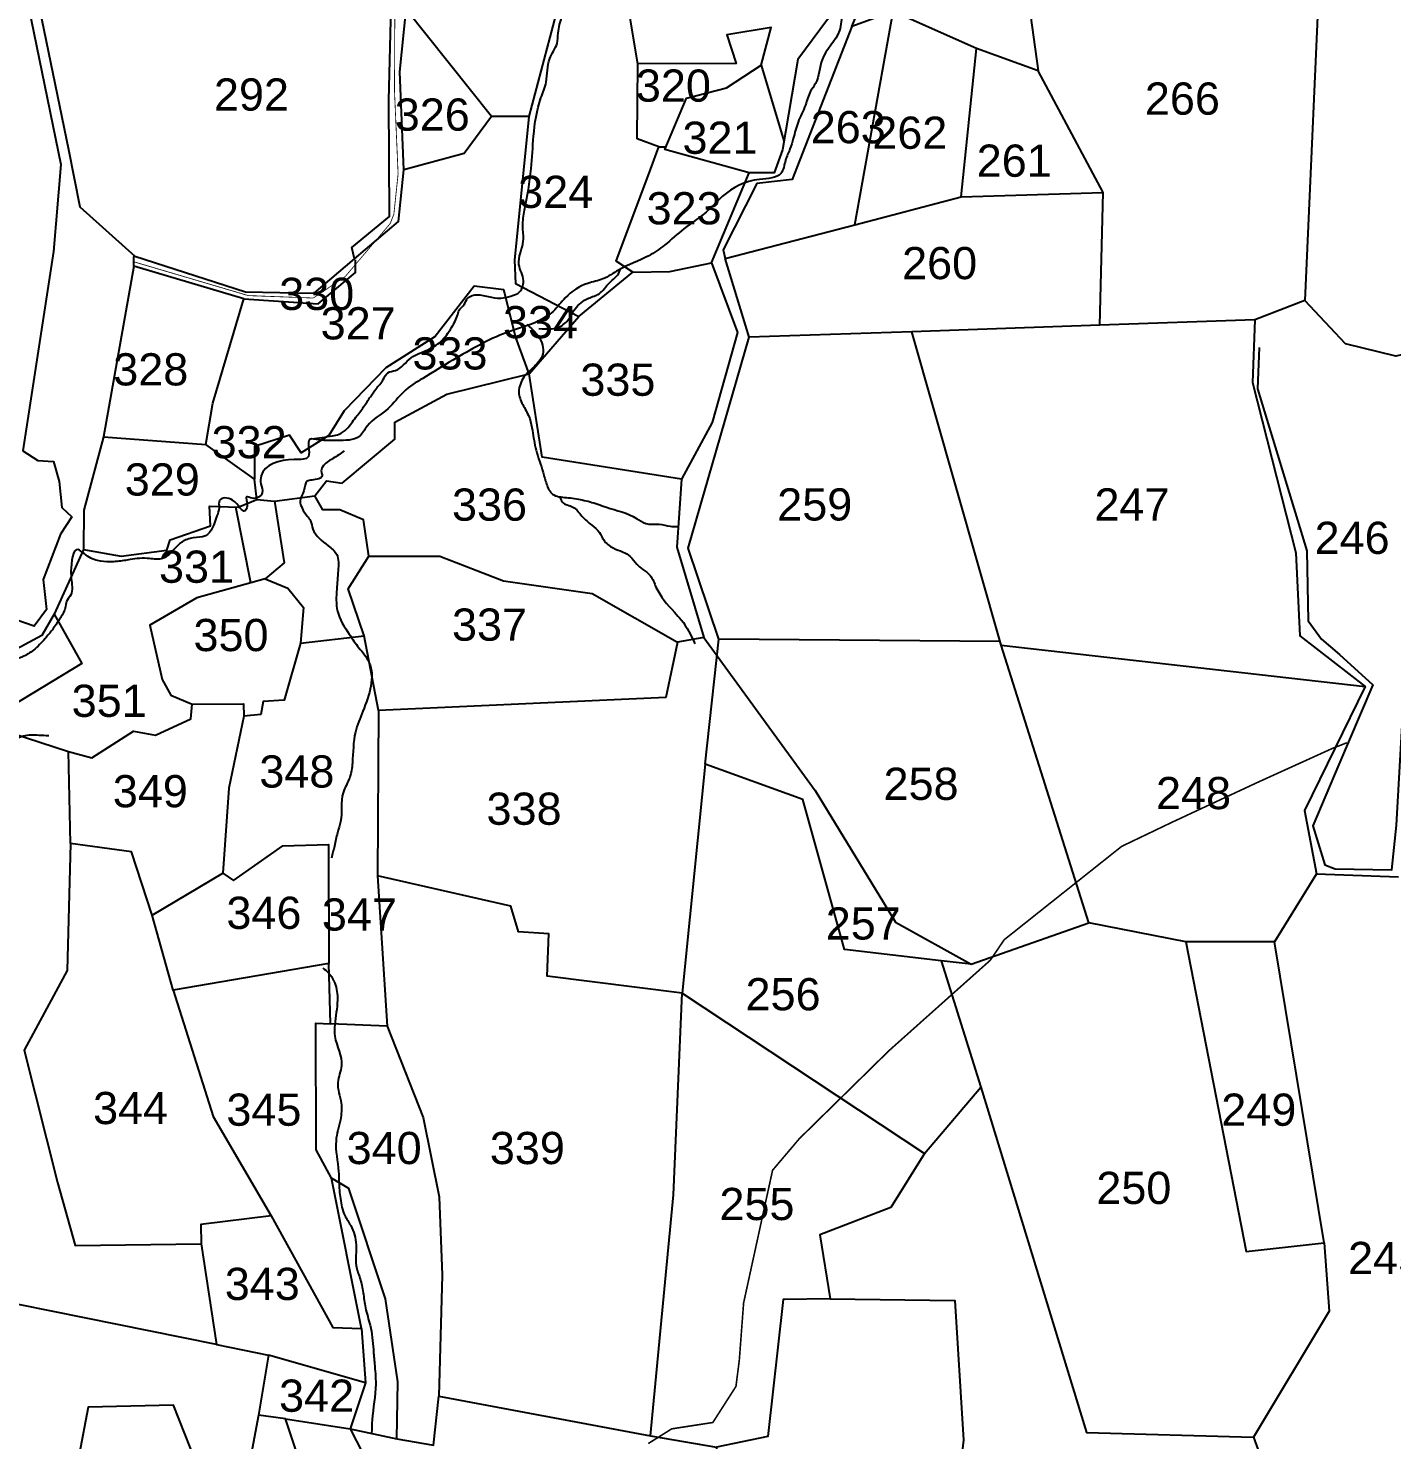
# Model space of a CAD drawing. Header units: feet. Extents: x 182083 to 187049, y 1571345 to 1577743.
# Drawn here: x 183024 to 183871, y 1573780 to 1574657 of the extents above; entities that cross this region are included whole.
import ezdxf
from ezdxf.enums import TextEntityAlignment as Align

# ---------------------------------------------------------------- set-up
doc = ezdxf.new("R2010")
doc.units = ezdxf.units.FT
doc.header["$LTSCALE"] = 15
doc.header["$MEASUREMENT"] = 0
doc.linetypes.add('ACAD_ISO02W100', pattern=[15, 12, -3])
for name, color, linetype in [('HILL', 223, 'Continuous'), ('PLOT', 7, 'Continuous'), ('PLOT NO', 7, 'Continuous'), ('ROADS', 6, 'ACAD_ISO02W100'), ('TANKS-STREAM', 4, 'Continuous')]:
    doc.layers.add(name, color=color, linetype=linetype)
doc.styles.get("Standard").update_dxf_attribs({"font": 'arial.ttf'})
doc.linetypes.add('DOTS', pattern='A,1e-06,-3,["●",Standard,S=3,R=0,X=-1.25,Y=-1.25],-3', length=6.000001)

msp = doc.modelspace()

# ---------------------------------------------------------------- linework, layer by layer
at = {"layer": 'HILL', "lineweight": -3}
for points in [[(183018.67, 1574695.42), (183043.9, 1574572.04), (183039.29, 1574517.9), (183020.3, 1574394.19), (183029.63, 1574388.12), (183039.44, 1574387.48), (183042.93, 1574375.13), (183044.43, 1574358.96), (183050.83, 1574353.14), (183043.68, 1574342.23), (183032.92, 1574314.16), (183035.08, 1574295.57), (183027.44, 1574285.12), (183016.64, 1574288.93)], [(183788.23, 1574458.37), (183787.23, 1574432.65), (183818.02, 1574331.98), (183818.81, 1574288.55), (183827.06, 1574277.08), (183838.16, 1574267.51), (183858.98, 1574248.75), (183843.85, 1574213.27), (183837.89, 1574199.28), (183821.65, 1574161.18), (183829.15, 1574136.86), (183835.46, 1574134.31), (183870.75, 1574133.71), (183873.6, 1574161.45), (183879.88, 1574271.06), (183883.56, 1574328.44), (183878.29, 1574412.9)]]:
    msp.add_lwpolyline(points, dxfattribs=at)
at = {"layer": 'PLOT'}
for points in [[(183578.47, 1574948.92), (183576.59, 1574871.38), (183603.33, 1574867.06), (183643.49, 1574833.48), (183633.94, 1574754.51), (183650.98, 1574630.24), (183612.74, 1574644.18), (183560.85, 1574667), (183535.31, 1574657.86), (183563.15, 1574723.95), (183576.59, 1574871.38)], [(183529.49, 1574905.35), (183551.46, 1574905.91), (183551.64, 1574752.31), (183549.38, 1574732.31), (183520.13, 1574662.21), (183501.67, 1574637.28), (183492.16, 1574581.12), (183487.08, 1574566.89), (183471.56, 1574566.87), (183419.05, 1574581.24), (183432.62, 1574613.32), (183457.47, 1574619.72), (183478.92, 1574633.76), (183493.12, 1574586.79)], [(183226.34, 1574513.41), (183253.7, 1574536.69), (183257.06, 1574568.67), (183254.5, 1574629.51), (183258.42, 1574668.33), (183256.77, 1574698.44), (183254.53, 1574722.55), (183235.53, 1574733.26), (183241.79, 1574846.2), (183263.3, 1574890.72)], [(183478.92, 1574633.76), (183485.07, 1574657.22), (183457.66, 1574652.52), (183463.42, 1574634.69), (183402.43, 1574634.62), (183396.86, 1574666.67), (183408.52, 1574693.02), (183418.23, 1574721.22), (183422.82, 1574767.19)], [(183826.81, 1574715.12), (183816.63, 1574487.44), (183785.59, 1574475.45), (183689.34, 1574472.14), (183691.34, 1574554.59)], [(183023.7, 1574703.07), (183048.68, 1574581.31), (183055.63, 1574545.66), (183089.94, 1574515.1), (183158.65, 1574492.96), (183201.23, 1574492.05), (183226.34, 1574513.41), (183224.72, 1574520.43), (183247.98, 1574539.7), (183247.56, 1574612), (183249.22, 1574678.29)], [(183353.17, 1574672.19), (183334.61, 1574601.81), (183311.53, 1574601.78), (183258.42, 1574668.33)], [(183535.31, 1574657.86), (183498.23, 1574562.7), (183476.22, 1574560.14), (183455.33, 1574519.02), (183456.59, 1574513.59), (183537.04, 1574534.51), (183560.85, 1574667)], [(183537.04, 1574534.51), (183603.14, 1574551.99), (183612.74, 1574644.18)], [(183415.4, 1574583.02), (183401.89, 1574588.06), (183402.43, 1574634.62)], [(183603.14, 1574551.99), (183691.34, 1574554.59), (183650.98, 1574630.24)], [(183311.53, 1574601.78), (183294.38, 1574578.88), (183257.06, 1574568.67)], [(183334.61, 1574601.81), (183325.63, 1574512.61), (183326.31, 1574498.07), (183365.65, 1574477.61), (183399.28, 1574505.1), (183388.92, 1574511.98), (183410.12, 1574568.84), (183415.4, 1574583.02), (183419.83, 1574583.08)], [(183399.28, 1574505.1), (183422.27, 1574505.63), (183448.15, 1574510.99), (183471.56, 1574566.87)], [(183089.25, 1574508.81), (183070.32, 1574402.84), (183134.03, 1574398.02)], [(183089.25, 1574514.32), (183089.55, 1574515.44)], [(183235.18, 1574328.6), (183231.87, 1574351.13), (183217.32, 1574357.54), (183206.56, 1574357.52), (183201.78, 1574366.23), (183208.9, 1574375.45), (183218.69, 1574374.07), (183251.4, 1574401.45), (183251.39, 1574411.94), (183283.78, 1574429.4), (183334.93, 1574441.96), (183326.5, 1574464.6), (183319.08, 1574494.16), (183300.6, 1574496.5), (183276.35, 1574465.14), (183245.78, 1574445.73), (183219.85, 1574418.93), (183210.37, 1574403.68), (183193.21, 1574392.94), (183186.02, 1574403.76), (183164.25, 1574396.8), (183164.28, 1574376.5), (183134.03, 1574398.02), (183138.38, 1574423.67), (183157.6, 1574488.56), (183089.25, 1574508.81), (183089.25, 1574514.32)], [(183157.6, 1574488.56), (183203.8, 1574485.53), (183226.96, 1574504.83), (183226.95, 1574512.68)], [(183448.15, 1574510.99), (183464.27, 1574467.73), (183448.55, 1574411.76), (183429.42, 1574376.44), (183342.88, 1574390.15), (183334.93, 1574441.96), (183365.65, 1574477.61)], [(183689.34, 1574472.14), (183572.64, 1574468.13), (183471.43, 1574464.65), (183456.59, 1574513.59)], [(184229.35, 1574245.14), (184096.95, 1574254.93), (184057.51, 1574257.85), (184057.48, 1574283.48), (184063.58, 1574438.75), (184065.84, 1574488.89), (183905.07, 1574460.29), (183873.25, 1574452.83), (183842.01, 1574460.49), (183816.63, 1574487.44)], [(183785.59, 1574475.45), (183784.15, 1574436.6), (183811.08, 1574330.67), (183813.55, 1574279.19), (183854.11, 1574247.62), (183816.44, 1574170.72), (183823.93, 1574131.22), (183874.84, 1574129.31)], [(183627.41, 1574275.59), (183452.72, 1574276.99), (183433.58, 1574333.67), (183471.43, 1574464.65)], [(183628.08, 1574273.26), (183572.64, 1574468.13)], [(183429.42, 1574376.44), (183426.48, 1574334.3), (183443.34, 1574278.04), (183512.51, 1574183), (183562.34, 1574101.25), (183609.49, 1574075.19), (183682.41, 1574100.78)], [(183443.34, 1574278.04), (183427.06, 1574275.26), (183419.71, 1574240.87), (183241.28, 1574232.76), (183232.41, 1574279.07), (183222.41, 1574308.41), (183235.18, 1574328.6), (183279.26, 1574328.65), (183318.81, 1574313.35), (183373.99, 1574305.46), (183427.06, 1574275.26)], [(183609.49, 1574075.19), (183590.87, 1574077.32), (183530.79, 1574084.21), (183504.94, 1574177.53), (183444.21, 1574199.42), (183452.72, 1574276.99)], [(183823.93, 1574131.22), (183797.79, 1574089.12), (183742.85, 1574089.06), (183682.41, 1574100.78), (183628.08, 1574273.26), (183854.11, 1574247.62)]]:
    msp.add_lwpolyline(points, dxfattribs=at)
at = {"layer": 'PLOT', "lineweight": -3}
for points in [[(183070.32, 1574402.84), (183058.2, 1574357.25), (183058.07, 1574332.86), (183039.71, 1574292.64), (183032.1, 1574279.29), (183010.88, 1574267.93), (182997.83, 1574275.44)], [(183058.07, 1574332.86), (183081.4, 1574328.74), (183109.65, 1574332.33), (183111.85, 1574338.76), (183136.83, 1574347.4), (183136.24, 1574359.75), (183154.09, 1574359.07), (183165.6, 1574363.81), (183164.28, 1574376.5)], [(183176.54, 1574362.73), (183182.6, 1574324.5), (183170.85, 1574314.5), (183161.9, 1574312.09), (183152.68, 1574359.12)], [(183165.6, 1574363.81), (183176.54, 1574362.73), (183201.78, 1574366.23)], [(183161.9, 1574312.09), (183128.49, 1574302.71), (183099.26, 1574285.8), (183106.9, 1574252.01), (183112.32, 1574242.25), (183125.4, 1574236.8)], [(183170.85, 1574314.5), (183185.01, 1574308.77), (183194.57, 1574296.71), (183192.72, 1574274.59), (183232.41, 1574279.07)], [(183039.71, 1574292.64), (183057.05, 1574261.92), (183014.22, 1574236.12), (183013.75, 1574218.71), (183048.64, 1574207.26)], [(183192.72, 1574274.59), (183182.7, 1574239.28), (183169.5, 1574238.26), (183168.12, 1574230.33), (183157.68, 1574229.31), (183148.23, 1574184.43), (183144.51, 1574131.75), (183151.12, 1574127.23), (183181.74, 1574148.66), (183210.15, 1574149.47), (183210.45, 1574075.65), (183113.59, 1574059.06), (183100.62, 1574105.57), (183144.51, 1574131.75)], [(183100.62, 1574105.57), (183087.84, 1574144.9), (183049.9, 1574150.13), (183048.64, 1574207.26), (183063.15, 1574203.29), (183089.09, 1574219.87), (183102.81, 1574217.39), (183124.7, 1574227.67), (183125.4, 1574236.8), (183157.3, 1574236.9), (183157.68, 1574229.31)], [(183241.28, 1574232.76), (183240.62, 1574130.01), (183246.66, 1574036.62), (183211.39, 1574038.02)], [(183444.21, 1574199.42), (183429.93, 1574057.07)], [(183049.9, 1574150.13), (183047.76, 1574071.26), (183021.21, 1574021.71), (183041.73, 1573939.46), (183052.73, 1573900.37), (183131.08, 1573901.28), (183140.6, 1573838.84), (182914.95, 1573884.3)], [(183410.14, 1573782.06), (183424.45, 1573931.87), (183429.93, 1574057.07), (183346.11, 1574067.75), (183346.96, 1574093.94), (183328.24, 1574095.33), (183323.51, 1574111.16), (183240.62, 1574130.01)], [(183742.85, 1574089.06), (183780.32, 1573896.61), (183828.71, 1573902.02), (183797.79, 1574089.12)], [(183174.49, 1573918.69), (183212.81, 1573849.31), (183230.58, 1573848.79), (183212.12, 1573942.1), (183202.6, 1573959.75), (183202.3, 1574038.39), (183211.39, 1574038.02), (183210.45, 1574075.65)], [(183590.87, 1574077.32), (183615.44, 1573998.78), (183680.97, 1573784.12), (183784.78, 1573781.35), (183806.59, 1573720.79), (183819.86, 1573681.09), (183820.8, 1573580.44), (183856.23, 1573572.26), (184024.18, 1573535.66)], [(183113.59, 1574059.06), (183138.54, 1573980.41), (183174.49, 1573918.69), (183130.92, 1573913.36), (183131.06, 1573901.28)], [(183429.93, 1574057.07), (183580.37, 1573957.59), (183615.44, 1573998.78)], [(183246.66, 1574036.62), (183268.98, 1573979.8), (183279.02, 1573930.56), (183280.87, 1573881.88), (183278.64, 1573806.72)], [(183580.37, 1573957.59), (183559.43, 1573924.03), (183515.46, 1573907.06), (183521.77, 1573867.14), (183492.55, 1573866.79), (183483.06, 1573781.69), (183451.23, 1573775.14)], [(183252.7, 1573780.21), (183253.27, 1573815.57), (183245.57, 1573867.25), (183222.91, 1573935.7), (183212.12, 1573942.1)], [(183828.71, 1573902.02), (183831.76, 1573859.58), (183784.78, 1573781.35)], [(183521.77, 1573867.14), (183599.16, 1573866.1), (183604.71, 1573779.45), (183596.54, 1573709.6), (183600.53, 1573687.32), (183456.95, 1573697.83)], [(183230.58, 1573848.79), (183233.19, 1573814.98), (183172.91, 1573832.16)], [(183140.6, 1573838.84), (183172.91, 1573832.16), (183166.66, 1573794.95), (183159.65, 1573757.41), (183130.63, 1573729.16), (183127.06, 1573670.26), (183104.95, 1573673.58), (183096.23, 1573692.39), (183105.05, 1573738.59), (183131.06, 1573757.7), (183113.94, 1573801.12), (183060.9, 1573799.92), (183044.15, 1573711.68), (183046.15, 1573658.81), (183049.9, 1573605.89), (183058.98, 1573551), (183085.88, 1573534.88), (183135.22, 1573419.57), (183174.39, 1573300.93), (183210.87, 1573302.62), (183230.25, 1573218), (183224.51, 1573098.85)], [(183233.19, 1573814.98), (183223.55, 1573786.34)], [(183223.55, 1573786.34), (183252.7, 1573780.21), (183275.45, 1573776.24), (183278.64, 1573806.72), (183410.14, 1573782.06), (183451.23, 1573775.14), (183456.95, 1573697.83)], [(183216.41, 1573524.65), (183220.9, 1573625.2), (183219.97, 1573643.37), (183201.85, 1573644.56), (183201.9, 1573737.4), (183183.4, 1573792.56), (183166.66, 1573794.95)], [(183183.4, 1573792.56), (183223.55, 1573786.34), (183250.64, 1573733.95), (183286.38, 1573715.89), (183298.3, 1573670.73), (183309.54, 1573611.27), (183314.45, 1573580.1), (183356.08, 1573521.75), (183384.75, 1573485.69), (183370.82, 1573440.44)]]:
    msp.add_lwpolyline(points, dxfattribs=at)
at = {"layer": 'ROADS', "lineweight": -3, "ltscale": 0.1, "const_width": 0.5}
msp.add_lwpolyline([(183251.6, 1574710.53), (183251.16, 1574617.98), (183253.42, 1574566.19), (183250.79, 1574541.14), (183248.49, 1574535.26), (183220.58, 1574502.42), (183200.75, 1574489.05), (183160.35, 1574490.56), (183089.25, 1574511.56)], dxfattribs=at)
at = {"layer": 'ROADS', "linetype": 'DOTS', "lineweight": -3, "ltscale": 0.15, "const_width": 1}
msp.add_lwpolyline([(183408.83, 1573777.29), (183423.38, 1573786.42), (183448.94, 1573790.37), (183463.29, 1573812.79), (183465.36, 1573828.98), (183468.05, 1573864.68), (183486.04, 1573947.11), (183502.66, 1573966.7), (183558.37, 1574021.41), (183621.26, 1574077.57), (183629.95, 1574090.35), (183702.88, 1574148.33), (183734.47, 1574163.46), (183787.66, 1574188.25), (183833.76, 1574209.18), (183842.79, 1574212.72)], dxfattribs=at)
at = {"layer": 'TANKS-STREAM', "lineweight": -3}
for points in [[(183725.06, 1575186.35), (183722.74, 1575181.02), (183719.03, 1575177.32), (183714.62, 1575174.31), (183710.22, 1575170.6), (183703.73, 1575165.04), (183697, 1575161.8), (183692.37, 1575156.94), (183688.19, 1575148.84), (183681.47, 1575142.59), (183675.68, 1575138.19), (183672.43, 1575131.47), (183661.07, 1575125.68), (183654.1, 1575119.3), (183640.19, 1575113.05), (183627.21, 1575106.8), (183616.54, 1575101.01), (183606.34, 1575096.15), (183600.78, 1575090.36), (183594.75, 1575085.96), (183589.65, 1575082.95), (183583.62, 1575076.24), (183581.77, 1575066.51), (183578.27, 1575043.44), (183573.17, 1575033.95), (183570.85, 1575023.76), (183570.62, 1575016.35), (183571.32, 1575010.1), (183572.7, 1574982.16), (183568.99, 1574963.63), (183566.9, 1574953.91), (183565.28, 1574945.57), (183561.34, 1574929.37), (183566.2, 1574903.42), (183561.78, 1574888.62), (183561.26, 1574873.81), (183557.1, 1574863.16), (183558.4, 1574854.34), (183561.26, 1574831.06), (183562.04, 1574821.19), (183560.22, 1574804.57), (183560.22, 1574796), (183558.14, 1574784.58), (183559.68, 1574758.94), (183558.12, 1574746.48), (183554.68, 1574730.43), (183550.32, 1574720.8), (183545.5, 1574708.43), (183543.89, 1574701.32), (183540.91, 1574693.53), (183537.01, 1574685.28), (183535.4, 1574677.48), (183530.81, 1574669), (183529.66, 1574666.02), (183528.75, 1574660.75), (183527.6, 1574655.25), (183516.79, 1574637.15), (183512.66, 1574622.25), (183509.68, 1574617.66), (183506.47, 1574608.95), (183501.88, 1574598.41), (183498.89, 1574588.1), (183496.83, 1574581.68), (183494.07, 1574574.57), (183491.32, 1574566.55), (183477.98, 1574562.78), (183455.03, 1574552.24), (183446.54, 1574543.98), (183430.93, 1574532.06), (183419, 1574521.98), (183409.13, 1574515.33), (183390.31, 1574506.39), (183380.67, 1574500.89), (183371.26, 1574498.14), (183357.29, 1574489.24), (183349.7, 1574480.76), (183330.56, 1574470.84), (183320.99, 1574467.59), (183287.5, 1574450.52), (183268.71, 1574439.15), (183256.98, 1574430.86), (183247.22, 1574420.39), (183234.22, 1574409.39), (183229.35, 1574403.08), (183215.62, 1574400.55), (183204.24, 1574400.91), (183198.46, 1574401.09), (183197.74, 1574390.63), (183188.95, 1574388.73), (183168.34, 1574378.56), (183168.16, 1574373.51), (183169.07, 1574368.1), (183162.74, 1574364.67), (183159.31, 1574365.57), (183159.67, 1574359.62), (183158.41, 1574356.91), (183150.64, 1574363.41), (183142.52, 1574363.23), (183142.16, 1574358.9), (183140.89, 1574353.67), (183133.67, 1574341.22), (183126.08, 1574339.96), (183119.22, 1574337.43), (183114.35, 1574333.1), (183107.12, 1574327.15), (183098.99, 1574327.15), (183086.89, 1574326.61), (183083.1, 1574325.89), (183074.43, 1574325.17), (183066.67, 1574325.89), (183058.36, 1574330.22), (183054.57, 1574332.74), (183050.2, 1574319.32), (183050.38, 1574314.82), (183050.02, 1574304.53), (183047.49, 1574300.57), (183046.59, 1574296.42), (183043.16, 1574289.56), (183038.64, 1574282.89), (183034.13, 1574277.48), (183026.91, 1574270.26), (183020.04, 1574266.12), (183008.75, 1574264.22), (182991.23, 1574272.16), (182973.17, 1574271.26), (182961.79, 1574270.72), (182953.31, 1574266.21), (182945.36, 1574263.68), (182937.59, 1574249.43), (182938.5, 1574242.76), (182943.55, 1574236.62), (182949.88, 1574231.39), (182943.73, 1574211.92), (182936.5, 1574201.82), (182933.43, 1574196.77), (182929.64, 1574189.37), (182917.54, 1574181.8), (182910.68, 1574181.62), (182904.54, 1574178.19), (182902.73, 1574171.88), (182890.99, 1574164.84), (182883.77, 1574158.71), (182882.32, 1574151.5), (182882.5, 1574144.64), (182875.07, 1574136.67), (182868.2, 1574134.14), (182861.7, 1574134.14), (182854.48, 1574130.35), (182840.39, 1574129.99), (182830.1, 1574129.09), (182819.62, 1574130.17), (182813.48, 1574135.22), (182798.62, 1574137.75), (182790.14, 1574136.66), (182786.16, 1574135.58)], [(183199.76, 1574401.49), (183212.76, 1574403.46), (183216.81, 1574404.47), (183221.54, 1574407.84), (183227.11, 1574414.93), (183232.01, 1574421.5), (183236.23, 1574427.74), (183239.77, 1574432.63), (183244.16, 1574438.37), (183247.03, 1574442.58), (183251.76, 1574444.1), (183261.44, 1574451.82), (183271.57, 1574456.71), (183280.02, 1574462.11), (183286.6, 1574470.71), (183290.48, 1574478.8), (183291.83, 1574482.17), (183293.86, 1574484.2), (183296.06, 1574488.08), (183297.74, 1574489.76), (183301.12, 1574490.94), (183309.39, 1574489.93), (183317.16, 1574488.92), (183323.41, 1574490.27), (183327.8, 1574491.96), (183331.34, 1574499.88), (183328.47, 1574509.83), (183331.18, 1574524.47), (183330.84, 1574533.74), (183332.03, 1574543.69), (183336.08, 1574569.49), (183337.6, 1574589.56), (183342.18, 1574613.53), (183345.38, 1574623.14), (183347.58, 1574637.81), (183352.14, 1574647.26), (183352.81, 1574653.66), (183355.35, 1574664.12), (183356.86, 1574669.01), (183358.39, 1574679.72), (183362.27, 1574690.51), (183363.79, 1574700.63), (183366.16, 1574715.47), (183366.16, 1574721.2), (183361.6, 1574739.71), (183361.6, 1574752.02), (183357.21, 1574762.14), (183351.3, 1574766.02), (183348.09, 1574768.88), (183344.88, 1574775.8), (183343.19, 1574780.18), (183339.48, 1574786.25), (183335.42, 1574788.95), (183329.18, 1574790.13), (183322.93, 1574791.65), (183313.64, 1574793), (183298.21, 1574797.01), (183294.66, 1574799.2), (183289.26, 1574800.04), (183280.14, 1574801.22), (183275.92, 1574801.56), (183270.35, 1574803.25), (183266.13, 1574809.82), (183261.4, 1574816.4), (183258.36, 1574823.99), (183256, 1574827.36), (183253.64, 1574830.73), (183250.43, 1574842.2), (183243.09, 1574845.61), (183240.47, 1574848.75), (183240.47, 1574855.61), (183240.67, 1574860.77), (183240.67, 1574865.47)], [(183340.94, 1574470.07), (183355.28, 1574471.95), (183360.56, 1574477.79), (183363.39, 1574482.32), (183371.7, 1574488.91), (183378.3, 1574491.74), (183384.72, 1574498.53), (183390.8, 1574505.04), (183391.56, 1574507.3)], [(183333.32, 1574472.53), (183340.65, 1574465.21), (183343.31, 1574454.23), (183336.81, 1574445.41), (183330.98, 1574438.92), (183328.49, 1574429.61), (183331.32, 1574421.96), (183335.15, 1574414.14), (183336.82, 1574406.68), (183339.15, 1574394.54), (183343.48, 1574380.73), (183345.64, 1574373.41), (183349.31, 1574367.25), (183357.97, 1574365.09), (183367.8, 1574363.6), (183377.46, 1574360.93), (183382.79, 1574359.1), (183401.61, 1574352.12), (183407.27, 1574348.96), (183415.6, 1574348.46), (183422.43, 1574347.29), (183426.95, 1574347.05)], [(183220.01, 1574394.06), (183212.88, 1574389.31), (183206.42, 1574384.04), (183205.74, 1574380.82), (183206.25, 1574378.78), (183199.79, 1574375.9), (183196.9, 1574375.22), (183194.86, 1574369.28), (183192.48, 1574362.82), (183193.84, 1574358.41), (183196.9, 1574353.49), (183198.94, 1574350.6), (183200.47, 1574345.51), (183210, 1574335.1), (183215.27, 1574329.67), (183216.12, 1574319.65), (183215.27, 1574308.11), (183215.76, 1574294.56), (183223.1, 1574280.17), (183229.07, 1574271.76), (183235.32, 1574262.81), (183231.52, 1574232.41), (183226.9, 1574219.39), (183225, 1574200.12), (183223.37, 1574191.17), (183219.29, 1574181.67), (183217.65, 1574163.59), (183215.74, 1574156.81), (183213.84, 1574148.4), (183211.94, 1574141.07)], [(183353.83, 1574365.84), (183355.5, 1574362.18), (183361.99, 1574359.19), (183367.65, 1574353.53), (183373.82, 1574347.88), (183378.48, 1574343.39), (183381.15, 1574338.73), (183386.98, 1574333.74), (183393.14, 1574331.24), (183397.64, 1574328.42), (183401.63, 1574323.76), (183405.46, 1574320.43), (183409.96, 1574316.6), (183413.62, 1574309.45), (183425.02, 1574293.85), (183429.35, 1574289.03), (183437.85, 1574274.22)], [(182789.01, 1574137.15), (182789.12, 1574136.19), (182790.19, 1574133.29), (182791.37, 1574129.11), (182792.45, 1574123.74), (182793.41, 1574118.27), (182795.78, 1574113.45), (182797.92, 1574110.55), (182804.51, 1574096.83), (182812.03, 1574080.95), (182813.85, 1574078.49), (182817.4, 1574074.41), (182820.94, 1574073.02), (182826.53, 1574072.91), (182833.4, 1574072.59), (182838.45, 1574074.63), (182842.85, 1574077.2), (182845.43, 1574078.38), (182849.29, 1574081.92), (182851.23, 1574085.46), (182852.19, 1574089.43), (182853.16, 1574091.9), (182857.95, 1574095.29), (182863.64, 1574098.18), (182870.3, 1574099.25), (182874.6, 1574098.18), (182883.08, 1574098.5), (182889.2, 1574100.01), (182893.39, 1574097.43), (182897.15, 1574094.96), (182906.39, 1574093.89), (182918.31, 1574092.82), (182922.39, 1574093.89), (182927.22, 1574092.71), (182933.67, 1574091.42), (182936.57, 1574092.07), (182941.61, 1574092.28), (182945.37, 1574090.03), (182953.94, 1574089.49), (182962.31, 1574091.64), (182967.36, 1574094.1), (182968, 1574100), (182969.08, 1574105.47), (182972.62, 1574111.8), (182974.45, 1574117.59), (182976.6, 1574123.17), (182979.6, 1574127.46), (182990.92, 1574134.9), (182996.07, 1574139.7), (183000.02, 1574143.64), (183001.73, 1574147.76), (183002.76, 1574160.11), (183002.76, 1574169.71), (183003.97, 1574176.91), (183005, 1574182.06), (183006.89, 1574188.57), (183007.4, 1574194.74), (183009.64, 1574201.39), (183014.28, 1574209.45), (183015.82, 1574214.25), (183020.63, 1574216.99), (183030.25, 1574217.51), (183036.43, 1574217.16)], [(183206.61, 1574072.89), (183210.25, 1574069.7), (183214.13, 1574063.32), (183215.72, 1574052.85), (183215.04, 1574045.11), (183214.13, 1574030.31), (183218.26, 1574012.1), (183215.98, 1574001.63), (183218.03, 1573988.88), (183217.57, 1573978.4), (183214.84, 1573965.42), (183216.43, 1573946.3), (183216.66, 1573939.92), (183217.57, 1573929.45), (183220.31, 1573919.07), (183223.96, 1573912.69), (183227.38, 1573900.85), (183227.38, 1573887.87), (183229.66, 1573880.13), (183231.71, 1573871.03), (183233.08, 1573861.69), (183236.04, 1573850.76), (183238.03, 1573835.71), (183238.76, 1573826.98), (183239.49, 1573814.24), (183237.31, 1573792.03), (183236.94, 1573783.66)]]:
    msp.add_spline(points, degree=3, dxfattribs=at)

# ---------------------------------------------------------------- texts
at = {"layer": 'PLOT NO', "lineweight": -3}
for s, p in [('320', (183424.43, 1574621.05)), ('292', (183162.31, 1574615.51)), ('266', (183740.62, 1574612.98)), ('326', (183274.63, 1574603.04)), ('263', (183533.04, 1574595.23)), ('321', (183453.39, 1574588.65)), ('262', (183571.27, 1574591.76)), ('261', (183636.15, 1574574.4)), ('324', (183351.32, 1574555.04)), ('323', (183431.08, 1574544.83)), ('260', (183589.81, 1574510.76)), ('330', (183202.84, 1574491.65)), ('327', (183228.61, 1574473.34)), ('334', (183341.89, 1574474.06)), ('333', (183285.65, 1574454.65)), ('328', (183099.77, 1574444.74)), ('335', (183389.95, 1574438.31)), ('332', (183160.89, 1574399.5)), ('329', (183106.93, 1574376.31)), ('336', (183310.19, 1574360.69)), ('259', (183512.24, 1574360.81)), ('247', (183709.3, 1574360.81)), ('246', (183846.04, 1574340.05)), ('331', (183128.19, 1574322.12)), ('350', (183149.61, 1574279.66)), ('337', (183310.19, 1574286.13)), ('351', (183073.94, 1574238.81)), ('348', (183190.51, 1574194.89)), ('349', (183099.5, 1574182.64)), ('258', (183578.28, 1574187.23)), ('248', (183747.53, 1574181.46)), ('338', (183331.66, 1574171.75)), ('346', (183170.06, 1574107.06)), ('347', (183229.37, 1574106.04)), ('257', (183542.36, 1574100.45)), ('256', (183492.55, 1574056.48)), ('344', (183087.24, 1573985.77)), ('345', (183170.07, 1573984.75)), ('249', (183788.08, 1573984.74)), ('340', (183244.75, 1573960.92)), ('339', (183333.71, 1573960.92)), ('250', (183710.46, 1573936.14)), ('255', (183476.34, 1573926.14)), ('245', (183866.86, 1573892.6)), ('343', (183169.05, 1573876.49)), ('342', (183202.79, 1573807.04))]:
    msp.add_text(s, height=20, dxfattribs=at).set_placement(p, align=Align.MIDDLE_CENTER)

doc.saveas('drawing.dxf')
